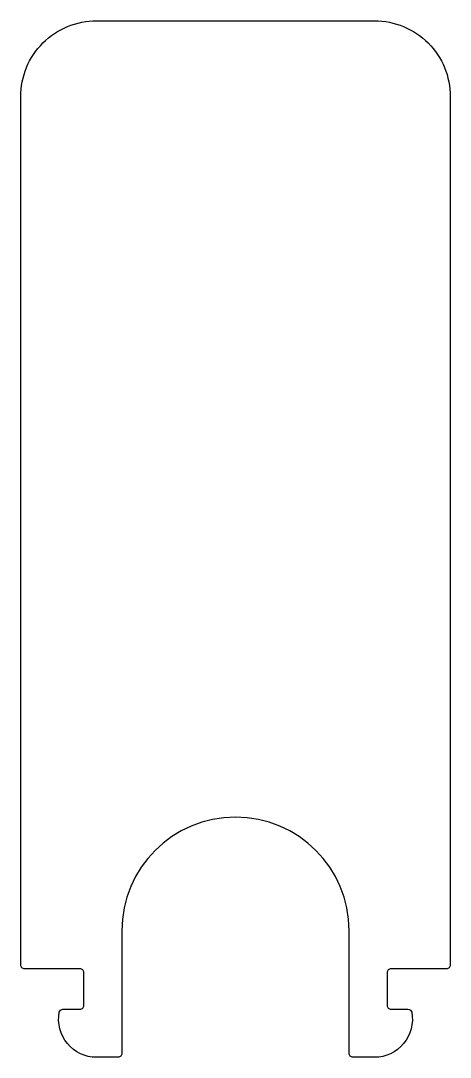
# Model space of a CAD drawing. Extents: x 929.5 to 946.5, y 436.4 to 477.4.
import ezdxf

# ---------------------------------------------------------------- set-up
doc = ezdxf.new("R2010")
doc.units = 0
doc.layers.get('0').update_dxf_attribs({"linetype": 'CONTINUOUS'})

msp = doc.modelspace()

# ---------------------------------------------------------------- linework, layer by layer
msp.add_lwpolyline([(933.508, 436.596, -0.414214), (933.358, 436.446), (932.508, 436.446, -0.469882), (931.034, 438.224, -0.360654), (931.181, 438.346), (931.858, 438.346, 0.414214), (932.008, 438.496), (932.008, 439.796, 0.414214), (931.858, 439.946), (929.658, 439.946, -0.414214), (929.508, 440.096), (929.508, 474.446, -0.414214), (932.508, 477.446), (943.508, 477.446, -0.414214), (946.508, 474.446), (946.508, 440.096, -0.414214), (946.358, 439.946), (944.158, 439.946, 0.414214), (944.008, 439.796), (944.008, 438.496, 0.414214), (944.158, 438.346), (944.834, 438.346, -0.360654), (944.982, 438.224, -0.469882), (943.508, 436.446), (942.658, 436.446, -0.414214), (942.508, 436.596), (942.508, 441.446, 1), (933.508, 441.446)], format="xyb", close=True)

doc.saveas('drawing.dxf')
